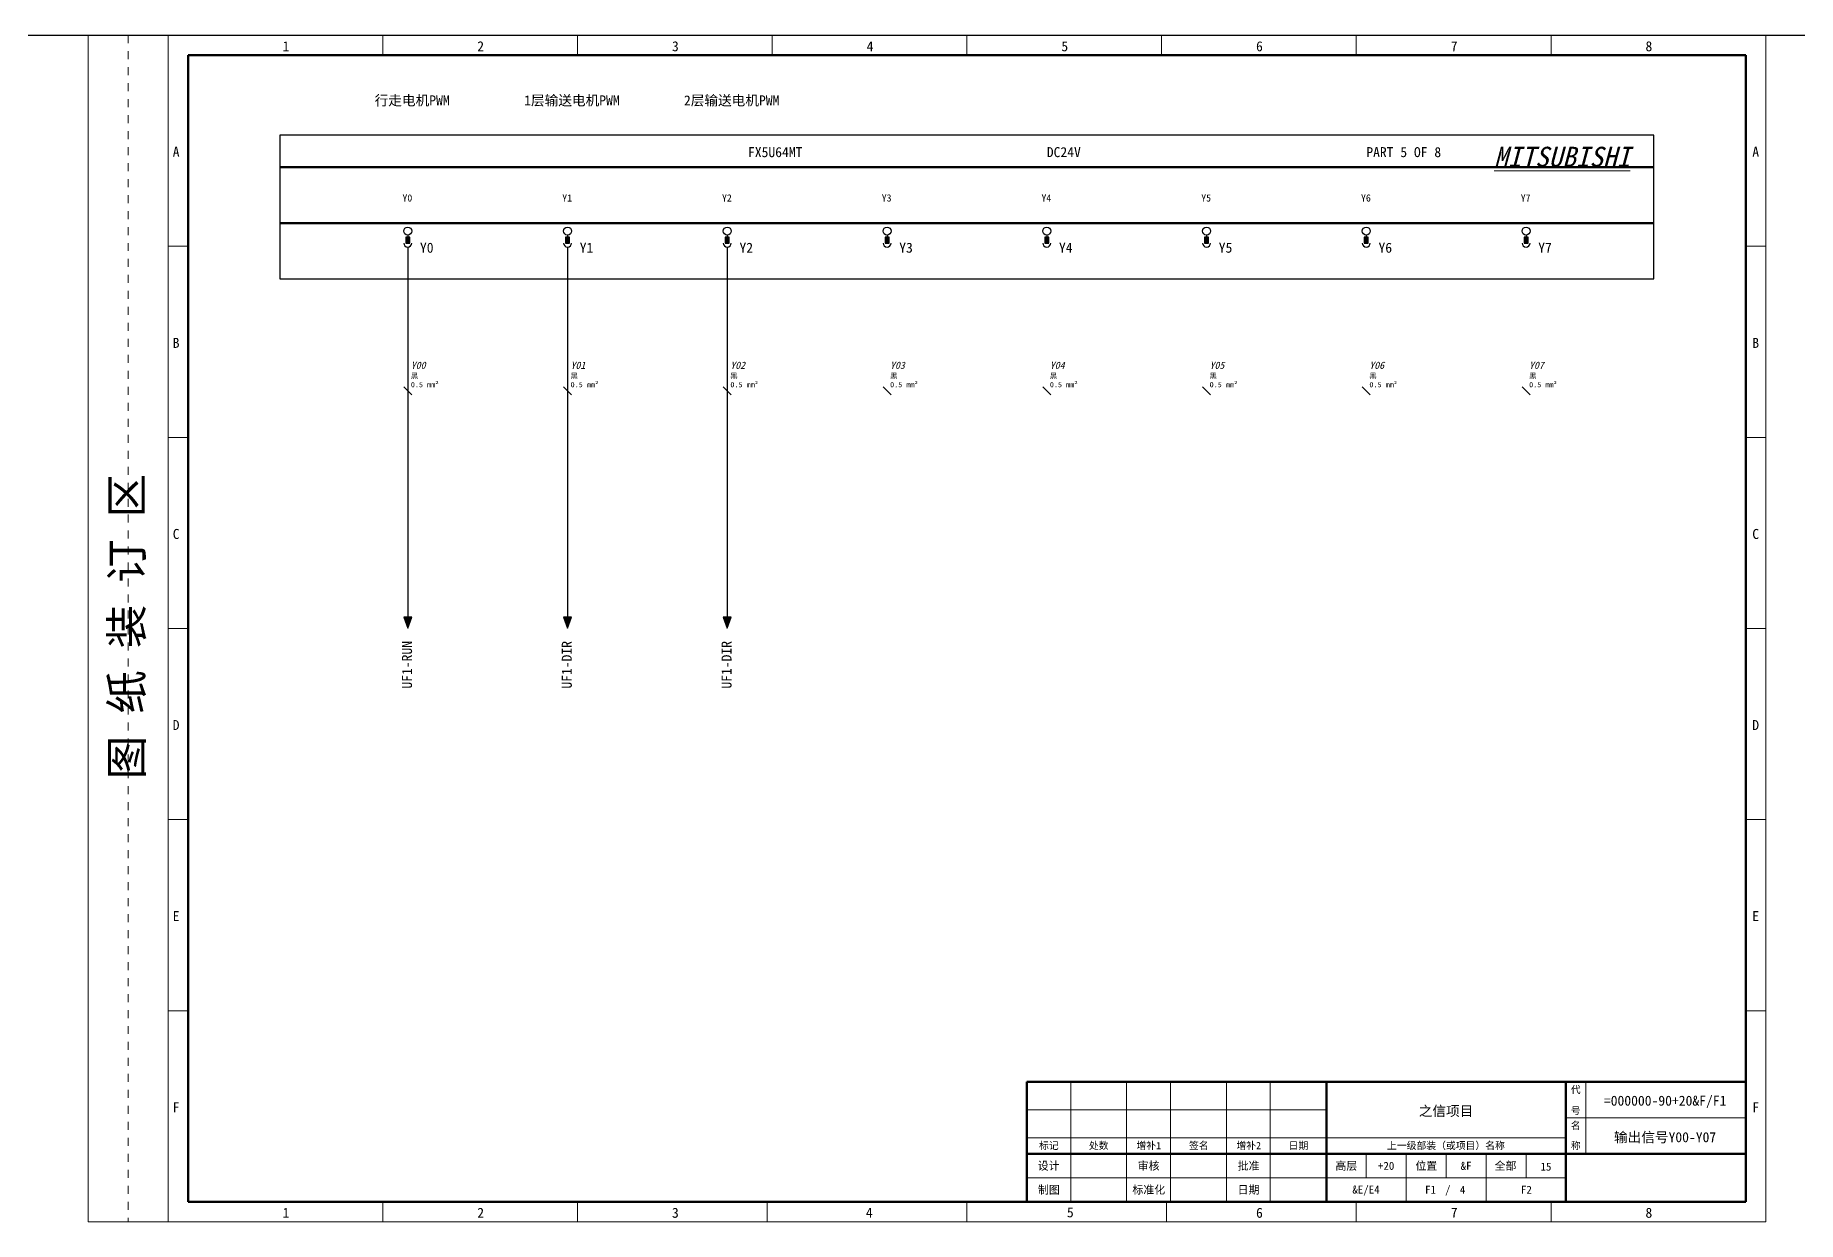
# Model space of a CAD drawing. Header units: millimetres. Extents: x -274 to 12554, y 2463 to 2760.
# Drawn here: x 4163.4 to 4604.7, y 2463.4 to 2760.4 of the extents above; entities that cross this region are included whole.
import ezdxf
from ezdxf.enums import TextEntityAlignment as Align

# ---------------------------------------------------------------- set-up
doc = ezdxf.new("R2010")
doc.units = ezdxf.units.MM
doc.linetypes.add('EPL_DASH', pattern=[1, 0.5, -0.5])
for name, color, linetype, lineweight in [('EPLAN100', 7, 'Continuous', 5), ('EPLAN108', 5, 'Continuous', 5), ('EPLAN201', 73, 'Continuous', 35), ('EPLAN303', 6, 'Continuous', 25), ('EPLAN306', 6, 'Continuous', 25), ('EPLAN311', 1, 'Continuous', 25), ('EPLAN312', 1, 'Continuous', 25), ('EPLAN403', 5, 'Continuous', 35), ('EPLAN405', 1, 'Continuous', 25), ('EPLAN421', 5, 'Continuous', 35), ('EPLAN426', 251, 'Continuous', 35), ('EPLAN429', 251, 'Continuous', 35), ('EPLAN451', 73, 'Continuous', 35), ('EPLAN452', 73, 'Continuous', 35), ('EPLAN453', 73, 'Continuous', 35)]:
    doc.layers.add(name, color=color, linetype=linetype, lineweight=lineweight)
doc.styles.add('宋体', font='')
doc.styles.add('宋体_I', font='')
doc.styles.get('宋体').set_extended_font_data('宋体')
doc.styles.get('宋体_I').set_extended_font_data('宋体', italic=True)

msp = doc.modelspace()

# ---------------------------------------------------------------- hatches: boundary and pattern name
at = {"layer": 'EPLAN303', "linetype": 'Continuous', "lineweight": 25, "ltscale": 4}
for points in [[(4256.14, 2708.38), (4257.14, 2708.38), (4257.14, 2709.88), (4256.14, 2709.88)], [(4296.14, 2708.38), (4297.14, 2708.38), (4297.14, 2709.88), (4296.14, 2709.88)], [(4336.14, 2708.38), (4337.14, 2708.38), (4337.14, 2709.88), (4336.14, 2709.88)], [(4376.14, 2708.38), (4377.14, 2708.38), (4377.14, 2709.88), (4376.14, 2709.88)], [(4416.14, 2708.38), (4417.14, 2708.38), (4417.14, 2709.88), (4416.14, 2709.88)], [(4456.14, 2708.38), (4457.14, 2708.38), (4457.14, 2709.88), (4456.14, 2709.88)], [(4496.14, 2708.38), (4497.14, 2708.38), (4497.14, 2709.88), (4496.14, 2709.88)], [(4536.14, 2708.38), (4537.14, 2708.38), (4537.14, 2709.88), (4536.14, 2709.88)]]:
    msp.add_hatch(color=6, dxfattribs=at).paths.add_polyline_path(points, flags=0)
at = {"layer": 'EPLAN311', "linetype": 'Continuous', "lineweight": 25, "ltscale": 4}
for points in [[(4255.64, 2614.74), (4256.64, 2611.99), (4257.64, 2614.74)], [(4295.64, 2614.74), (4296.64, 2611.99), (4297.64, 2614.74)], [(4335.64, 2614.74), (4336.64, 2611.99), (4337.64, 2614.74)]]:
    msp.add_hatch(color=1, dxfattribs=at).paths.add_polyline_path(points, flags=0)

# ---------------------------------------------------------------- linework, layer by layer
at = {"color": 5}
for p, q in [((145.55, 2760.38), (12554.42, 2760.38)), ((4256.64, 2707.38), (4256.64, 2615.99)), ((4296.64, 2707.38), (4296.64, 2615.99)), ((4336.64, 2707.38), (4336.64, 2615.99))]:
    msp.add_line(p, q, dxfattribs=at)
at = {"layer": 'EPLAN100', "color": 6, "linetype": 'Continuous', "lineweight": 50, "ltscale": 4}
for p, q in [((4224.64, 2727.38), (4568.64, 2727.38)), ((4224.64, 2713.38), (4568.64, 2713.38))]:
    msp.add_line(p, q, dxfattribs=at)
at = {"layer": 'EPLAN201', "color": 4, "linetype": 'Continuous', "lineweight": 20, "ltscale": 12}
for p, q in [((4176.64, 2760.38), (4596.64, 2760.38)), ((4176.64, 2463.38), (4176.64, 2760.38)), ((4250.39, 2760.38), (4250.39, 2755.38)), ((4299.14, 2760.38), (4299.14, 2755.38)), ((4347.89, 2760.38), (4347.89, 2755.38)), ((4396.64, 2755.38), (4396.64, 2760.38)), ((4445.39, 2760.38), (4445.39, 2755.38)), ((4494.14, 2760.38), (4494.14, 2755.38)), ((4542.89, 2760.38), (4542.89, 2755.38)), ((4596.64, 2760.38), (4596.64, 2463.38)), ((4196.64, 2707.55), (4201.64, 2707.55)), ((4591.64, 2707.55), (4596.64, 2707.55)), ((4196.64, 2659.72), (4201.64, 2659.72)), ((4591.64, 2659.72), (4596.64, 2659.72)), ((4196.64, 2611.88), (4201.64, 2611.88)), ((4591.64, 2611.88), (4596.64, 2611.88)), ((4196.64, 2564.05), (4201.64, 2564.05)), ((4591.64, 2564.05), (4596.64, 2564.05)), ((4196.64, 2516.22), (4201.64, 2516.22)), ((4591.64, 2516.22), (4596.64, 2516.22)), ((4546.64, 2489.38), (4591.64, 2489.38)), ((4496.64, 2480.38), (4496.64, 2474.38)), ((4506.64, 2480.38), (4506.64, 2474.38)), ((4516.64, 2480.38), (4516.64, 2474.38)), ((4526.64, 2480.38), (4526.64, 2474.38)), ((4536.64, 2480.38), (4536.64, 2474.38)), ((4411.64, 2474.38), (4546.64, 2474.38)), ((4506.64, 2474.38), (4506.64, 2468.38)), ((4526.64, 2474.38), (4526.64, 2468.38)), ((4250.39, 2468.38), (4250.39, 2463.38)), ((4299.14, 2468.38), (4299.14, 2463.38)), ((4346.64, 2463.38), (4346.64, 2468.38)), ((4396.64, 2468.38), (4396.64, 2463.38)), ((4446.64, 2463.38), (4446.64, 2468.38)), ((4494.14, 2468.38), (4494.14, 2463.38)), ((4542.89, 2468.38), (4542.89, 2463.38)), ((4596.64, 2463.38), (4176.64, 2463.38))]:
    msp.add_line(p, q, dxfattribs=at)
at = {"layer": 'EPLAN201', "color": 4, "linetype": 'EPL_DASH', "lineweight": 20, "ltscale": 4}
msp.add_line((4186.64, 2760.38), (4186.64, 2463.38), dxfattribs=at)
at = {"layer": 'EPLAN201', "color": 4, "linetype": 'Continuous', "lineweight": 20, "ltscale": 4}
for p, q in [((4196.64, 2463.38), (4196.64, 2760.38)), ((4422.64, 2468.38), (4422.64, 2498.38)), ((4436.64, 2468.38), (4436.64, 2498.38)), ((4447.64, 2468.38), (4447.64, 2498.38)), ((4461.64, 2468.38), (4461.64, 2498.38)), ((4472.61, 2468.45), (4472.61, 2498.45)), ((4551.64, 2480.38), (4551.64, 2498.38)), ((4411.64, 2491.38), (4486.64, 2491.38)), ((4411.64, 2484.38), (4546.64, 2484.38))]:
    msp.add_line(p, q, dxfattribs=at)
at = {"layer": 'EPLAN201', "color": 4, "linetype": 'Continuous', "lineweight": 50, "ltscale": 12}
for p, q in [((4591.64, 2755.38), (4201.64, 2755.38)), ((4411.64, 2468.38), (4411.64, 2498.38)), ((4486.64, 2468.38), (4486.64, 2498.38)), ((4546.64, 2468.38), (4546.64, 2498.38)), ((4411.64, 2480.38), (4591.64, 2480.38)), ((4201.64, 2468.38), (4591.64, 2468.38))]:
    msp.add_line(p, q, dxfattribs=at)
at = {"layer": 'EPLAN201', "color": 4, "linetype": 'Continuous', "lineweight": 50, "ltscale": 4}
for p, q in [((4201.64, 2755.38), (4201.64, 2468.38)), ((4591.64, 2755.38), (4591.64, 2468.38)), ((4411.64, 2498.38), (4591.64, 2498.38))]:
    msp.add_line(p, q, dxfattribs=at)
at = {"layer": 'EPLAN201', "color": 4, "linetype": 'Continuous', "lineweight": 15, "ltscale": 12}
for p, q in [((4396.64, 2468.38), (4396.64, 2463.38)), ((4346.64, 2463.38), (4446.64, 2463.38))]:
    msp.add_line(p, q, dxfattribs=at)
at = {"layer": 'EPLAN201', "color": 4, "linetype": 'Continuous', "lineweight": 35, "ltscale": 12}
msp.add_line((4411.64, 2468.38), (4591.64, 2468.38), dxfattribs=at)
at = {"layer": 'EPLAN303', "color": 6, "linetype": 'Continuous', "lineweight": 25, "ltscale": 4}
for p, q in [((4256.64, 2710.38), (4256.64, 2709.88)), ((4296.64, 2710.38), (4296.64, 2709.88)), ((4336.64, 2710.38), (4336.64, 2709.88)), ((4376.64, 2710.38), (4376.64, 2709.88)), ((4416.64, 2710.38), (4416.64, 2709.88)), ((4456.64, 2710.38), (4456.64, 2709.88)), ((4496.64, 2710.38), (4496.64, 2709.88)), ((4536.64, 2710.38), (4536.64, 2709.88))]:
    msp.add_line(p, q, dxfattribs=at)
for points in [[(4256.14, 2708.38), (4257.14, 2708.38), (4257.14, 2709.88), (4256.14, 2709.88)], [(4296.14, 2708.38), (4297.14, 2708.38), (4297.14, 2709.88), (4296.14, 2709.88)], [(4336.14, 2708.38), (4337.14, 2708.38), (4337.14, 2709.88), (4336.14, 2709.88)], [(4376.14, 2708.38), (4377.14, 2708.38), (4377.14, 2709.88), (4376.14, 2709.88)], [(4416.14, 2708.38), (4417.14, 2708.38), (4417.14, 2709.88), (4416.14, 2709.88)], [(4456.14, 2708.38), (4457.14, 2708.38), (4457.14, 2709.88), (4456.14, 2709.88)], [(4496.14, 2708.38), (4497.14, 2708.38), (4497.14, 2709.88), (4496.14, 2709.88)], [(4536.14, 2708.38), (4537.14, 2708.38), (4537.14, 2709.88), (4536.14, 2709.88)]]:
    msp.add_lwpolyline(points, close=True, dxfattribs=at)
for centre in [(4256.64, 2711.38), (4296.64, 2711.38), (4336.64, 2711.38), (4376.64, 2711.38), (4416.64, 2711.38), (4456.64, 2711.38), (4496.64, 2711.38), (4536.64, 2711.38)]:
    msp.add_circle(centre, 1, dxfattribs=at)
for centre in [(4256.64, 2708.38), (4296.64, 2708.38), (4336.64, 2708.38), (4376.64, 2708.38), (4416.64, 2708.38), (4456.64, 2708.38), (4496.64, 2708.38), (4536.64, 2708.38)]:
    msp.add_arc(centre, 1, 180, 0, dxfattribs=at)
at = {"layer": 'EPLAN306', "color": 6, "linetype": 'Continuous', "lineweight": 25, "ltscale": 4}
msp.add_lwpolyline([(4224.64, 2699.38), (4568.64, 2699.38), (4568.64, 2735.38), (4224.64, 2735.38)], close=True, dxfattribs=at)
at = {"layer": 'EPLAN311', "color": 1, "linetype": 'Continuous', "lineweight": 25, "ltscale": 4}
for p, q in [((4256.64, 2615.99), (4256.64, 2614.74)), ((4296.64, 2615.99), (4296.64, 2614.74)), ((4336.64, 2615.99), (4336.64, 2614.74))]:
    msp.add_line(p, q, dxfattribs=at)
for points in [[(4255.64, 2614.74), (4256.64, 2611.99), (4257.64, 2614.74)], [(4295.64, 2614.74), (4296.64, 2611.99), (4297.64, 2614.74)], [(4335.64, 2614.74), (4336.64, 2611.99), (4337.64, 2614.74)]]:
    msp.add_lwpolyline(points, close=True, dxfattribs=at)
at = {"layer": 'EPLAN312', "color": 1, "linetype": 'Continuous', "lineweight": 25, "ltscale": 4}
for p, q in [((4255.64, 2672.38), (4257.64, 2670.38)), ((4295.64, 2672.38), (4297.64, 2670.38)), ((4335.64, 2672.38), (4337.64, 2670.38)), ((4375.64, 2672.38), (4377.64, 2670.38)), ((4415.64, 2672.38), (4417.64, 2670.38)), ((4455.64, 2672.38), (4457.64, 2670.38)), ((4495.64, 2672.38), (4497.64, 2670.38)), ((4535.64, 2672.38), (4537.64, 2670.38))]:
    msp.add_line(p, q, dxfattribs=at)

# ---------------------------------------------------------------- texts
at = {"layer": 'EPLAN108', "color": 5, "style": '宋体'}
msp.add_text('FX5U64MT', height=2.505, dxfattribs=at).set_placement((4348.64, 2731.13), align=Align.MIDDLE_CENTER)
for s, p in [('DC24V', (4416.64, 2731.13)), ('PART 5 OF 8', (4496.64, 2731.13))]:
    msp.add_text(s, height=2.505, dxfattribs=at).set_placement(p, align=Align.MIDDLE_LEFT)
at = {"layer": 'EPLAN108', "color": 5, "insert": (4528.64, 2727.38), "char_height": 5.01, "attachment_point": 7, "style": '宋体_I'}
msp.add_mtext('\\LMITSUBISHI\\l', dxfattribs=at)
at = {"layer": 'EPLAN201', "color": 4, "style": '宋体'}
msp.add_text('图 纸 装 订 区', height=8.016, rotation=90, dxfattribs=at).set_placement((4182.24, 2612.38), align=Align.TOP_CENTER)
for s, height, p in [('代', 1.8, (4549.08, 2496.46)), ('号', 1.8, (4549.08, 2491.2)), ('名', 1.8, (4549.08, 2487.46)), ('标记', 1.804, (4417.15, 2482.45)), ('处数', 1.804, (4429.64, 2482.45)), ('增补1', 1.804, (4442.17, 2482.45)), ('签名', 1.804, (4454.7, 2482.45)), ('增补2', 1.804, (4467.2, 2482.45)), ('日期', 1.804, (4479.66, 2482.45)), ('上一级部装（或项目）名称', 1.8036, (4516.58, 2482.45)), ('称', 1.8, (4549.08, 2482.44)), ('设计', 2.004, (4417.11, 2477.38)), ('审核', 2.004, (4442.16, 2477.38)), ('批准', 2.004, (4467.17, 2477.38)), ('高层', 2.004, (4491.65, 2477.38)), ('位置', 2.004, (4511.67, 2477.38)), ('全部', 2.004, (4531.5, 2477.38)), ('制图', 2.004, (4417.15, 2471.39)), ('标准化', 2.004, (4442.18, 2471.39)), ('日期', 2.004, (4467.15, 2471.39)), ('/', 2, (4517.05, 2471.41))]:
    msp.add_text(s, height=height, dxfattribs=at).set_placement(p, align=Align.MIDDLE_CENTER)
at = {"layer": 'EPLAN403', "color": 5, "style": '宋体'}
for s, p in [('UF1-RUN', (4256.45, 2596.83)), ('UF1-DIR', (4296.45, 2596.83)), ('UF1-DIR', (4336.45, 2596.83))]:
    msp.add_text(s, height=2.505, rotation=90, dxfattribs=at).set_placement(p, align=Align.MIDDLE_LEFT)
at = {"layer": 'EPLAN405', "color": 1, "style": '宋体'}
for s, height, p in [('黑', 1.3, (4257.41, 2674.11)), ('黑', 1.3, (4297.41, 2674.11)), ('黑', 1.3, (4337.41, 2674.11)), ('黑', 1.3, (4377.41, 2674.11)), ('黑', 1.3, (4417.41, 2674.11)), ('黑', 1.3, (4457.41, 2674.11)), ('黑', 1.3, (4497.41, 2674.11)), ('黑', 1.3, (4537.41, 2674.11)), ('0.5 mm²', 1.303, (4257.41, 2671.88)), ('0.5 mm²', 1.303, (4297.41, 2671.88)), ('0.5 mm²', 1.303, (4337.41, 2671.88)), ('0.5 mm²', 1.303, (4377.41, 2671.88)), ('0.5 mm²', 1.303, (4417.41, 2671.88)), ('0.5 mm²', 1.303, (4457.41, 2671.88)), ('0.5 mm²', 1.303, (4497.41, 2671.88)), ('0.5 mm²', 1.303, (4537.41, 2671.88))]:
    msp.add_text(s, height=height, dxfattribs=at).set_placement(p, align=Align.BOTTOM_LEFT)
at = {"layer": 'EPLAN405', "color": 2, "style": '宋体_I'}
for s, p in [('Y00', (4257.41, 2676.33)), ('Y01', (4297.41, 2676.33)), ('Y02', (4337.41, 2676.33)), ('Y03', (4377.41, 2676.33)), ('Y04', (4417.41, 2676.33)), ('Y05', (4457.41, 2676.33)), ('Y06', (4497.41, 2676.33)), ('Y07', (4537.41, 2676.33))]:
    msp.add_text(s, height=1.804, dxfattribs=at).set_placement(p, align=Align.BOTTOM_LEFT)
at = {"layer": 'EPLAN421', "color": 5, "style": '宋体'}
for s, p in [('Y0', (4259.69, 2705.2)), ('Y1', (4299.69, 2705.2)), ('Y2', (4339.69, 2705.2)), ('Y3', (4379.69, 2705.2)), ('Y4', (4419.69, 2705.2)), ('Y5', (4459.69, 2705.2)), ('Y6', (4499.69, 2705.2)), ('Y7', (4539.69, 2705.2))]:
    msp.add_text(s, height=2.505, dxfattribs=at).set_placement(p, align=Align.BOTTOM_LEFT)
at = {"layer": 'EPLAN426', "color": 251, "style": '宋体'}
for s, p in [('Y0', (4256.54, 2718.22)), ('Y1', (4296.54, 2718.22)), ('Y2', (4336.54, 2718.22)), ('Y3', (4376.54, 2718.22)), ('Y4', (4416.54, 2718.22)), ('Y5', (4456.54, 2718.22)), ('Y6', (4496.54, 2718.22)), ('Y7', (4536.54, 2718.22))]:
    msp.add_text(s, height=1.804, dxfattribs=at).set_placement(p, align=Align.BOTTOM_CENTER)
at = {"layer": 'EPLAN429', "color": 6, "style": '宋体'}
for s, p in [('行走电机PWM', (4257.74, 2744.08)), ('1层输送电机PWM', (4297.74, 2744.08)), ('2层输送电机PWM', (4337.74, 2744.08))]:
    msp.add_text(s, height=2.505, dxfattribs=at).set_placement(p, align=Align.MIDDLE_CENTER)
at = {"layer": 'EPLAN451', "color": 4, "style": '宋体'}
msp.add_text('之信项目', height=2.505, dxfattribs=at).set_placement((4516.61, 2491.1), align=Align.MIDDLE_CENTER)
at = {"layer": 'EPLAN452', "color": 4, "style": '宋体'}
for s, height, p in [('=000000-90+20&F/F1', 2.505, (4571.47, 2493.69)), ('输出信号Y00-Y07', 2.505, (4571.45, 2484.55)), ('+20', 2.004, (4501.61, 2477.38)), ('&F', 2.004, (4521.62, 2477.38)), ('15', 2.004, (4541.62, 2477.18)), ('&E/E4', 2.004, (4496.57, 2471.44)), ('F2', 2.004, (4536.73, 2471.4))]:
    msp.add_text(s, height=height, dxfattribs=at).set_placement(p, align=Align.MIDDLE_CENTER)
msp.add_text('F1', height=2.004, dxfattribs=at).set_placement((4514.08, 2471.41), align=Align.MIDDLE_RIGHT)
msp.add_text('4', height=2, dxfattribs=at).set_placement((4520.08, 2471.41), align=Align.MIDDLE_LEFT)
at = {"layer": 'EPLAN453', "color": 4, "style": '宋体'}
for s, p in [('1', (4226.14, 2757.63)), ('2', (4274.89, 2757.63)), ('3', (4323.64, 2757.63)), ('4', (4372.39, 2757.63)), ('5', (4421.14, 2757.63)), ('6', (4469.89, 2757.63)), ('7', (4518.64, 2757.63)), ('8', (4567.39, 2757.63)), ('A', (4198.64, 2731.22)), ('A', (4594.14, 2731.22)), ('B', (4198.64, 2683.38)), ('B', (4594.14, 2683.38)), ('C', (4198.64, 2635.55)), ('C', (4594.14, 2635.55)), ('D', (4198.64, 2587.72)), ('D', (4594.14, 2587.72)), ('E', (4198.64, 2539.88)), ('E', (4594.14, 2539.88)), ('F', (4198.64, 2492.05)), ('F', (4594.14, 2492.05)), ('5', (4422.53, 2465.74)), ('1', (4226.14, 2465.63)), ('2', (4274.89, 2465.63)), ('3', (4323.64, 2465.63)), ('4', (4372.2, 2465.67)), ('6', (4469.89, 2465.63)), ('7', (4518.64, 2465.63)), ('8', (4567.39, 2465.63))]:
    msp.add_text(s, height=2.5, dxfattribs=at).set_placement(p, align=Align.MIDDLE_CENTER)

doc.saveas('drawing.dxf')
